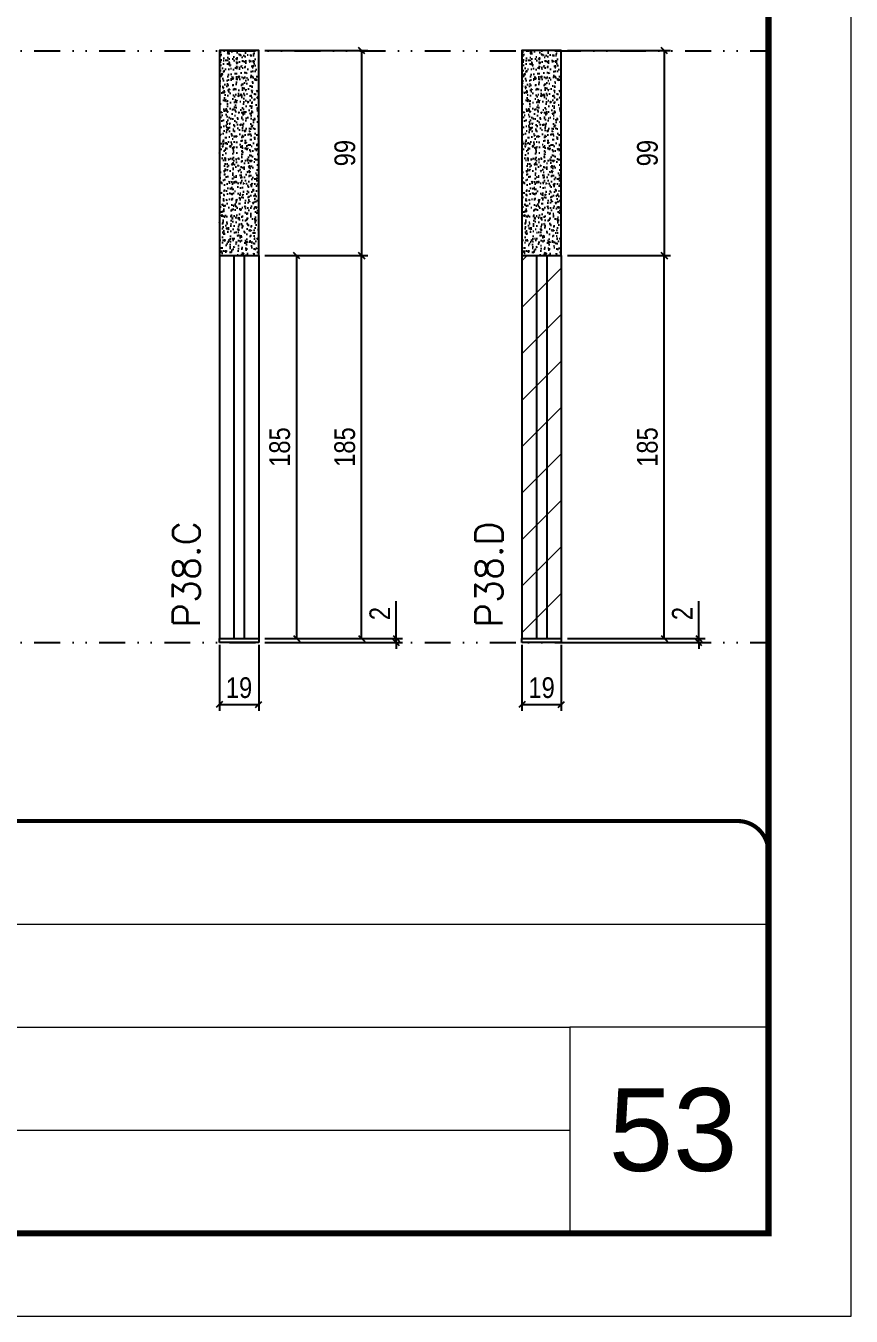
# Model space of a CAD drawing. Extents: x 808 to 7089, y -98 to 17032.
# Drawn here: x 1894 to 2293, y 1051 to 1674 of the extents above; entities that cross this region are included whole.
import ezdxf

# ---------------------------------------------------------------- set-up
doc = ezdxf.new("R2010")
doc.units = 0
for name, pattern in [('CONTINUO', [0]), ('DASHED', [0.75, 0.5, -0.25]), ('DIVIDE2', [0.625, 0.25, -0.125, 0, -0.125, 0, -0.125])]:
    doc.linetypes.add(name, pattern=pattern)
for name, color, linetype, lineweight in [('CARIMBO', 255, 'Continuous', 9), ('Folhas', 255, 'Continuous', 9), ('REAPROVEITAMENTO', 251, 'Continuous', 9), ('SARRAFO DE PRESSAO', 251, 'DASHED', 9), ('Texto Seção', 7, 'Continuous', 15)]:
    doc.layers.add(name, color=color, linetype=linetype, lineweight=lineweight)
for name, color, linetype in [('COTA', 241, 'Continuous'), ('Nível', 160, 'Continuous'), ('Painéis', 200, 'Continuous'), ('SARR_2.2x7', 40, 'Continuous')]:
    doc.layers.add(name, color=color, linetype=linetype)
doc.styles.add('ARIAL', font='arial.ttf')
doc.styles.add('COTA TECNICA', font='techl___.ttf', dxfattribs={"height": 10})
doc.styles.add('COTA TECNICA-50', font='techl___.ttf', dxfattribs={"height": 10})
doc.styles.add('REGUA-120', font='ROMANS.shx', dxfattribs={"height": 15})
doc.dimstyles.new('COTA PAINEL-50', dxfattribs={"dimtxt": 10, "dimasz": 3, "dimexe": 3, "dimexo": 3, "dimgap": 3, "dimtad": 1, "dimdec": 1, "dimzin": 12, "dimdsep": 46, "dimtxsty": 'COTA TECNICA-50', "dimblk1": 'OBLIQUE', "dimblk2": 'OBLIQUE', "dimsah": 1, "dimcen": 0.9, "dimclrd": 4, "dimclre": 4, "dimclrt": 240, "dimadec": 1, "dimazin": 3, "dimtfac": 1, "dimtdec": 1, "dimtmove": 0, "dimatfit": 3, "dimfxl": 1, "dimtolj": 1, "dimtzin": 12, "dimarcsym": 0})
doc.dimstyles.new('PAINEL', dxfattribs={"dimtxt": 10, "dimasz": 3, "dimexe": 3, "dimexo": 3, "dimgap": 3, "dimtad": 1, "dimdec": 1, "dimzin": 12, "dimdsep": 46, "dimtxsty": 'COTA TECNICA', "dimblk1": 'OBLIQUE', "dimblk2": 'OBLIQUE', "dimsah": 1, "dimcen": 0.9, "dimclrd": 4, "dimclre": 4, "dimclrt": 240, "dimadec": 1, "dimazin": 3, "dimtfac": 1, "dimtdec": 1, "dimtmove": 0, "dimatfit": 3, "dimfxl": 1, "dimtolj": 1, "dimtzin": 12, "dimarcsym": 0})

# ---------------------------------------------------------------- blocks, each defined once
blk = doc.blocks.new('9999999999')
at = {"color": 30, "linetype": 'CONTINUO'}
for p, q in [((98564.56, 34379.64), (99583.98, 34379.64)), ((98564.56, 34329.83), (99487.98, 34329.83)), ((99583.98, 34329.83), (99487.98, 34329.83)), ((99487.98, 34329.83), (99487.98, 34230.21)), ((98564.56, 34280.02), (99487.98, 34280.02))]:
    blk.add_line(p, q, dxfattribs=at)
at = {"color": 30, "linetype": 'CONTINUO', "const_width": 2}
blk.add_lwpolyline([(99583.98, 34230.21), (99583.98, 34414.45, 0.414214), (99568.98, 34429.45), (98228.98, 34429.45, 0.414214), (98213.98, 34414.45), (98213.98, 34245.21, 0.414214), (98228.98, 34230.21), (99583.98, 34230.21)], format="xyb", dxfattribs=at)
at = {"layer": 'Folhas'}
blk.add_lwpolyline([(98138.98, 34190.21), (99623.98, 34190.21), (99623.98, 35240.21), (98138.98, 35240.21)], close=True, dxfattribs=at)
at = {"layer": 'Folhas', "color": 30, "const_width": 3}
blk.add_lwpolyline([(98213.98, 34230.21), (99583.98, 34230.21), (99583.98, 35200.21), (98213.98, 35200.21)], close=True, dxfattribs=at)
blk = doc.blocks.new('_Oblique')
at = {"color": 0, "linetype": 'ByBlock', "lineweight": -2}
blk.add_line((-0.5, -0.5), (0.5, 0.5), dxfattribs=at)
blk = doc.blocks.new('*D17')
at = {"layer": 'COTA', "color": 4, "lineweight": -2, "transparency": 16777216}
for p, q in [((1987.89, 1375.41), (1987.89, 1343.52)), ((2006.89, 1375.41), (2006.89, 1343.52)), ((1987.89, 1346.52), (2006.89, 1346.52))]:
    blk.add_line(p, q, dxfattribs=at)
at = {"layer": 'Defpoints', "color": 0, "transparency": 16777216}
for p in [(1987.89, 1378.41), (2006.89, 1378.41), (2006.89, 1346.52)]:
    blk.add_point(p, dxfattribs=at)
at = {"layer": 'COTA', "color": 4, "lineweight": -2, "transparency": 16777216, "xscale": 3, "yscale": 3, "zscale": 3, "rotation": 180}
blk.add_blockref('_Oblique', (1987.89, 1346.52), dxfattribs=at)
at = {"layer": 'COTA', "color": 4, "lineweight": -2, "transparency": 16777216, "xscale": 3, "yscale": 3, "zscale": 3}
blk.add_blockref('_Oblique', (2006.89, 1346.52), dxfattribs=at)
at = {"layer": 'COTA', "color": 240, "transparency": 16777216, "insert": (1997.39, 1354.61), "char_height": 10, "attachment_point": 5, "style": 'COTA TECNICA'}
blk.add_mtext('\\A1;19', dxfattribs=at)
blk = doc.blocks.new('*D18')
at = {"layer": 'COTA', "color": 4, "lineweight": -2, "transparency": 16777216}
for p, q in [((2073.39, 1378.41), (2073.39, 1396.53)), ((2009.89, 1378.41), (2076.39, 1378.41)), ((2073.39, 1376.41), (2073.39, 1378.41)), ((2009.89, 1376.41), (2076.39, 1376.41)), ((2073.39, 1376.41), (2073.39, 1373.41))]:
    blk.add_line(p, q, dxfattribs=at)
at = {"layer": 'Defpoints', "color": 0, "transparency": 16777216}
for p in [(2006.89, 1378.41), (2073.39, 1378.41), (2006.89, 1376.41)]:
    blk.add_point(p, dxfattribs=at)
at = {"layer": 'COTA', "color": 4, "lineweight": -2, "transparency": 16777216, "xscale": 3, "yscale": 3, "zscale": 3}
for p, rotation in [((2073.39, 1378.41), 270), ((2073.39, 1376.41), 90)]:
    blk.add_blockref('_Oblique', p, dxfattribs=dict(at, rotation=rotation))
at = {"layer": 'COTA', "color": 240, "transparency": 16777216, "insert": (2065.39, 1390.47), "char_height": 10, "attachment_point": 5, "rotation": 90, "style": 'COTA TECNICA-50'}
blk.add_mtext('\\A1;2', dxfattribs=at)
blk = doc.blocks.new('*D1552')
at = {"layer": 'COTA', "color": 4, "linetype": 'ByBlock', "lineweight": -2, "transparency": 16777216}
for p, q in [((2009.89, 1662.44), (2059.64, 1662.44)), ((2056.64, 1662.44), (2056.64, 1563.41)), ((2009.89, 1563.41), (2059.64, 1563.41))]:
    blk.add_line(p, q, dxfattribs=at)
at = {"layer": 'Defpoints', "color": 0, "linetype": 'ByBlock', "transparency": 16777216}
for p in [(2006.89, 1662.44), (2006.89, 1563.41), (2056.64, 1563.41)]:
    blk.add_point(p, dxfattribs=at)
at = {"layer": 'COTA', "color": 4, "linetype": 'ByBlock', "lineweight": -2, "transparency": 16777216, "xscale": 3, "yscale": 3, "zscale": 3}
for p, rotation in [((2056.64, 1662.44), 90), ((2056.64, 1563.41), 270)]:
    blk.add_blockref('_Oblique', p, dxfattribs=dict(at, rotation=rotation))
at = {"layer": 'COTA', "color": 240, "linetype": 'ByBlock', "transparency": 16777216, "insert": (2048.56, 1612.93), "char_height": 10, "attachment_point": 5, "rotation": 90, "style": 'COTA TECNICA'}
blk.add_mtext('\\A1;99', dxfattribs=at)
blk = doc.blocks.new('*D1553')
at = {"layer": 'COTA', "color": 4, "lineweight": -2, "transparency": 16777216}
for p, q in [((2009.89, 1563.41), (2059.64, 1563.41)), ((2056.64, 1378.41), (2056.64, 1563.41)), ((2009.89, 1378.41), (2059.64, 1378.41))]:
    blk.add_line(p, q, dxfattribs=at)
at = {"layer": 'Defpoints', "color": 0, "transparency": 16777216}
for p in [(2006.89, 1563.41), (2056.64, 1563.41), (2006.89, 1378.41)]:
    blk.add_point(p, dxfattribs=at)
at = {"layer": 'COTA', "color": 4, "lineweight": -2, "transparency": 16777216, "xscale": 3, "yscale": 3, "zscale": 3}
for p, rotation in [((2056.64, 1563.41), 90), ((2056.64, 1378.41), 270)]:
    blk.add_blockref('_Oblique', p, dxfattribs=dict(at, rotation=rotation))
at = {"layer": 'COTA', "color": 240, "transparency": 16777216, "insert": (2048.51, 1470.91), "char_height": 10, "attachment_point": 5, "rotation": 90, "style": 'COTA TECNICA-50'}
blk.add_mtext('\\A1;185', dxfattribs=at)
blk = doc.blocks.new('*D20')
at = {"layer": 'COTA', "color": 4, "lineweight": -2, "transparency": 16777216}
for p, q in [((2009.89, 1563.41), (2028.2, 1563.41)), ((2025.2, 1563.41), (2025.2, 1378.41)), ((2009.89, 1378.41), (2028.2, 1378.41))]:
    blk.add_line(p, q, dxfattribs=at)
at = {"layer": 'Defpoints', "color": 0, "transparency": 16777216}
for p in [(2006.89, 1563.41), (2006.89, 1378.41), (2025.2, 1378.41)]:
    blk.add_point(p, dxfattribs=at)
at = {"layer": 'COTA', "color": 4, "lineweight": -2, "transparency": 16777216, "xscale": 3, "yscale": 3, "zscale": 3}
for p, rotation in [((2025.2, 1563.41), 90), ((2025.2, 1378.41), 270)]:
    blk.add_blockref('_Oblique', p, dxfattribs=dict(at, rotation=rotation))
at = {"layer": 'COTA', "color": 240, "transparency": 16777216, "insert": (2017.07, 1470.91), "char_height": 10, "attachment_point": 5, "rotation": 90, "style": 'COTA TECNICA'}
blk.add_mtext('\\A1;185', dxfattribs=at)
blk = doc.blocks.new('*D41')
at = {"layer": 'COTA', "color": 4, "lineweight": -2, "transparency": 16777216}
for p, q in [((2134.08, 1375.41), (2134.08, 1343.52)), ((2153.08, 1375.41), (2153.08, 1343.52)), ((2134.08, 1346.52), (2153.08, 1346.52))]:
    blk.add_line(p, q, dxfattribs=at)
at = {"layer": 'Defpoints', "color": 0, "transparency": 16777216}
for p in [(2134.08, 1378.41), (2153.08, 1378.41), (2153.08, 1346.52)]:
    blk.add_point(p, dxfattribs=at)
at = {"layer": 'COTA', "color": 4, "lineweight": -2, "transparency": 16777216, "xscale": 3, "yscale": 3, "zscale": 3, "rotation": 180}
blk.add_blockref('_Oblique', (2134.08, 1346.52), dxfattribs=at)
at = {"layer": 'COTA', "color": 4, "lineweight": -2, "transparency": 16777216, "xscale": 3, "yscale": 3, "zscale": 3}
blk.add_blockref('_Oblique', (2153.08, 1346.52), dxfattribs=at)
at = {"layer": 'COTA', "color": 240, "transparency": 16777216, "insert": (2143.58, 1354.61), "char_height": 10, "attachment_point": 5, "style": 'COTA TECNICA'}
blk.add_mtext('\\A1;19', dxfattribs=at)
blk = doc.blocks.new('*D42')
at = {"layer": 'COTA', "color": 4, "lineweight": -2, "transparency": 16777216}
for p, q in [((2219.58, 1378.41), (2219.58, 1396.53)), ((2156.08, 1378.41), (2222.58, 1378.41)), ((2219.58, 1376.41), (2219.58, 1378.41)), ((2156.08, 1376.41), (2222.58, 1376.41)), ((2219.58, 1376.41), (2219.58, 1373.41))]:
    blk.add_line(p, q, dxfattribs=at)
at = {"layer": 'Defpoints', "color": 0, "transparency": 16777216}
for p in [(2153.08, 1378.41), (2219.58, 1378.41), (2153.08, 1376.41)]:
    blk.add_point(p, dxfattribs=at)
at = {"layer": 'COTA', "color": 4, "lineweight": -2, "transparency": 16777216, "xscale": 3, "yscale": 3, "zscale": 3}
for p, rotation in [((2219.58, 1378.41), 270), ((2219.58, 1376.41), 90)]:
    blk.add_blockref('_Oblique', p, dxfattribs=dict(at, rotation=rotation))
at = {"layer": 'COTA', "color": 240, "transparency": 16777216, "insert": (2211.58, 1390.47), "char_height": 10, "attachment_point": 5, "rotation": 90, "style": 'COTA TECNICA-50'}
blk.add_mtext('\\A1;2', dxfattribs=at)
blk = doc.blocks.new('*D1558')
at = {"layer": 'COTA', "color": 4, "linetype": 'ByBlock', "lineweight": -2, "transparency": 16777216}
for p, q in [((2156.08, 1662.44), (2205.84, 1662.44)), ((2202.84, 1662.44), (2202.84, 1563.41)), ((2156.08, 1563.41), (2205.84, 1563.41))]:
    blk.add_line(p, q, dxfattribs=at)
at = {"layer": 'Defpoints', "color": 0, "linetype": 'ByBlock', "transparency": 16777216}
for p in [(2153.08, 1662.44), (2153.08, 1563.41), (2202.84, 1563.41)]:
    blk.add_point(p, dxfattribs=at)
at = {"layer": 'COTA', "color": 4, "linetype": 'ByBlock', "lineweight": -2, "transparency": 16777216, "xscale": 3, "yscale": 3, "zscale": 3}
for p, rotation in [((2202.84, 1662.44), 90), ((2202.84, 1563.41), 270)]:
    blk.add_blockref('_Oblique', p, dxfattribs=dict(at, rotation=rotation))
at = {"layer": 'COTA', "color": 240, "linetype": 'ByBlock', "transparency": 16777216, "insert": (2194.75, 1612.93), "char_height": 10, "attachment_point": 5, "rotation": 90, "style": 'COTA TECNICA'}
blk.add_mtext('\\A1;99', dxfattribs=at)
blk = doc.blocks.new('*D1559')
at = {"layer": 'COTA', "color": 4, "lineweight": -2, "transparency": 16777216}
for p, q in [((2156.08, 1563.41), (2205.84, 1563.41)), ((2202.84, 1378.41), (2202.84, 1563.41)), ((2156.08, 1378.41), (2205.84, 1378.41))]:
    blk.add_line(p, q, dxfattribs=at)
at = {"layer": 'Defpoints', "color": 0, "transparency": 16777216}
for p in [(2153.08, 1563.41), (2202.84, 1563.41), (2153.08, 1378.41)]:
    blk.add_point(p, dxfattribs=at)
at = {"layer": 'COTA', "color": 4, "lineweight": -2, "transparency": 16777216, "xscale": 3, "yscale": 3, "zscale": 3}
for p, rotation in [((2202.84, 1563.41), 90), ((2202.84, 1378.41), 270)]:
    blk.add_blockref('_Oblique', p, dxfattribs=dict(at, rotation=rotation))
at = {"layer": 'COTA', "color": 240, "transparency": 16777216, "insert": (2194.71, 1470.91), "char_height": 10, "attachment_point": 5, "rotation": 90, "style": 'COTA TECNICA-50'}
blk.add_mtext('\\A1;185', dxfattribs=at)

msp = doc.modelspace()

# ---------------------------------------------------------------- hatches: boundary and pattern name
at = {"layer": 'COTA', "linetype": 'ByBlock'}
h = msp.add_hatch(dxfattribs=at)
h.set_pattern_fill('AR-CONC', color=256, scale=0.03)
h.set_pattern_definition([(50, (-7101.2346, -2449.554), (5.46554, -0.4781726), [0.5715, -6.2865]), (355, (-7101.2346, -2449.554), (-1.0573026, 5.7317054), [0.4572, -5.0292175]), (100.451445, (-7100.779, -2449.5937), (4.4082374, 5.2535326), [0.4857003, -5.3427073]), (46.1842, (-7101.2346, -2448.03), (8.132371, -1.26127), [0.85725, -9.42975]), (96.63556, (-7100.557, -2448.135), (7.122124, 7.422784), [0.728551, -8.014068]), (351.18415, (-7101.235, -2448.03), (7.122124, 7.422784), [0.685799, -7.543792]), (21, (-7100.4726, -2448.411), (4.5484317, -3.067956), [0.5715, -6.2865]), (326, (-7100.4726, -2448.411), (1.854061, 5.525639), [0.4572, -5.0292]), (71.451445, (-7100.0936, -2448.6665), (6.4024926, 2.457683), [0.4857003, -5.342698]), (37.5, (-7101.2346, -2449.5539), (0.0926581, 2.53665117), [0, -4.96824, 0, -5.1054, 0, -5.04825]), (7.5, (-7101.2346, -2449.554), (2.0045899, 3.00541724), [0, -2.91084, 0, -4.85394, 0, -1.92405]), (327.5, (-7102.9339, -2449.5539), (4.06771786, -0.1718623), [0, -1.905, 0, -5.9436, 0, -7.8867]), (317.5, (-7103.696, -2449.554), (4.4438754, 0.7627947), [0, -2.4765, 0, -3.94716, 0, -5.6007])])
h.paths.add_polyline_path([(2006.89, 1662.44), (1987.89, 1662.44), (1987.89, 1563.41), (2006.89, 1563.41)])
h = msp.add_hatch(dxfattribs=at)
h.set_pattern_fill('AR-CONC', color=256, scale=0.03)
h.set_pattern_definition([(50, (-6955.038, -2449.554), (5.46554, -0.4781726), [0.5715, -6.2865]), (355, (-6955.038, -2449.554), (-1.0573026, 5.7317054), [0.4572, -5.0292175]), (100.451445, (-6954.5827, -2449.5937), (4.4082374, 5.2535326), [0.4857003, -5.3427073]), (46.1842, (-6955.038, -2448.03), (8.132371, -1.26127), [0.85725, -9.42975]), (96.63556, (-6954.3604, -2448.135), (7.122124, 7.422784), [0.728551, -8.014068]), (351.18415, (-6955.038, -2448.03), (7.122124, 7.422784), [0.685799, -7.543792]), (21, (-6954.276, -2448.411), (4.5484317, -3.067956), [0.5715, -6.2865]), (326, (-6954.276, -2448.411), (1.854061, 5.525639), [0.4572, -5.0292]), (71.451445, (-6953.897, -2448.6665), (6.4024926, 2.457683), [0.4857003, -5.342698]), (37.5, (-6955.0381, -2449.5539), (0.0926581, 2.53665117), [0, -4.96824, 0, -5.1054, 0, -5.04825]), (7.5, (-6955.0381, -2449.554), (2.0045899, 3.00541724), [0, -2.91084, 0, -4.85394, 0, -1.92405]), (327.5, (-6956.7374, -2449.5539), (4.06771786, -0.1718623), [0, -1.905, 0, -5.9436, 0, -7.8867]), (317.5, (-6957.4994, -2449.554), (4.4438754, 0.7627947), [0, -2.4765, 0, -3.94716, 0, -5.6007])])
h.paths.add_polyline_path([(2153.08, 1662.44), (2134.08, 1662.44), (2134.08, 1563.41), (2153.08, 1563.41)])
at = {"layer": 'REAPROVEITAMENTO', "linetype": 'ByBlock'}
h = msp.add_hatch(dxfattribs=at)
h.set_pattern_fill('ANSI31', color=256, scale=5, style=2)
h.set_pattern_definition([(45, (-1452.09, -7637.989), (-11.22532, 11.22532), [])])
h.paths.add_polyline_path([(2153.08, 1563.41), (2134.08, 1563.41), (2134.08, 1378.41), (2153.08, 1378.41)])

# ---------------------------------------------------------------- linework, layer by layer
at = {"layer": 'COTA', "linetype": 'ByBlock'}
for points in [[(1987.89, 1563.41), (2006.89, 1563.41), (2006.89, 1662.44), (1987.89, 1662.44)], [(2134.08, 1563.41), (2153.08, 1563.41), (2153.08, 1662.44), (2134.08, 1662.44)]]:
    msp.add_lwpolyline(points, close=True, dxfattribs=at)
at = {"layer": 'Nível', "color": 4, "linetype": 'DIVIDE2', "ltscale": 50}
for p, q in [((1332.33, 1662.41), (2253.17, 1662.41)), ((1332.33, 1376.41), (2253.17, 1376.41))]:
    msp.add_line(p, q, dxfattribs=at)
at = {"layer": 'Painéis'}
for p, q in [((1987.89, 1563.41), (1987.89, 1378.41)), ((1987.89, 1563.41), (2006.89, 1563.41)), ((2006.89, 1563.41), (2006.89, 1378.41)), ((2134.08, 1563.41), (2134.08, 1378.41)), ((2134.08, 1563.41), (2153.08, 1563.41)), ((2153.08, 1563.41), (2153.08, 1378.41)), ((1987.89, 1378.41), (2006.89, 1378.41)), ((1987.89, 1378.41), (2006.89, 1378.41)), ((1987.89, 1376.41), (1987.89, 1378.41)), ((2006.89, 1378.41), (2006.89, 1376.41)), ((2134.08, 1378.41), (2153.08, 1378.41)), ((2134.08, 1378.41), (2153.08, 1378.41)), ((2134.08, 1376.41), (2134.08, 1378.41)), ((2153.08, 1378.41), (2153.08, 1376.41)), ((2006.89, 1376.41), (1987.89, 1376.41)), ((2153.08, 1376.41), (2134.08, 1376.41))]:
    msp.add_line(p, q, dxfattribs=at)
at = {"layer": 'SARR_2.2x7'}
for p, q in [((1994.89, 1563.41), (1994.89, 1378.41)), ((1999.89, 1563.41), (1999.89, 1378.41)), ((2141.08, 1563.41), (2141.08, 1378.41)), ((2146.08, 1563.41), (2146.08, 1378.41))]:
    msp.add_line(p, q, dxfattribs=at)

# ---------------------------------------------------------------- block references
at = {"layer": 'SARRAFO DE PRESSAO', "color": 6, "linetype": 'ByBlock'}
msp.add_blockref('9999999999', (-97330.81, -33139.2), dxfattribs=at)

# ---------------------------------------------------------------- texts
at = {"layer": 'CARIMBO', "style": 'ARIAL'}
msp.add_text('53', height=40, dxfattribs=at).set_placement((2176.03, 1121.15))
at = {"layer": 'Texto Seção', "char_height": 13, "width": 285.3299, "attachment_point": 7, "rotation": 90, "style": 'REGUA-120'}
for s, insert in [('\\pxt4;P38.C', (1978.44, 1383.83)), ('\\pxt4;P38.D', (2124.63, 1383.83))]:
    msp.add_mtext(s, dxfattribs=dict(at, insert=insert))

# ---------------------------------------------------------------- dimensions: what is measured, and where the dimension line sits
at = {"layer": 'COTA', "linetype": 'ByBlock'}
for base, p1, p2, picture, middle in [((2056.64, 1563.41), (2006.89, 1662.44), (2006.89, 1563.41), '*D1552', (2048.56, 1612.93)), ((2202.84, 1563.41), (2153.08, 1662.44), (2153.08, 1563.41), '*D1558', (2194.75, 1612.93))]:
    dim = msp.add_linear_dim(base=base, p1=p1, p2=p2, angle=90, dimstyle='PAINEL', dxfattribs=at)
    dim.commit()
    dim.dimension.update_dxf_attribs({"geometry": picture, "text_midpoint": middle})
at = {"layer": 'COTA'}
for base, p1, p2, dimstyle, picture, middle in [((2056.64, 1563.41), (2006.89, 1378.41), (2006.89, 1563.41), 'COTA PAINEL-50', '*D1553', (2048.51, 1470.91)), ((2025.2, 1378.41), (2006.89, 1563.41), (2006.89, 1378.41), 'PAINEL', '*D20', (2017.07, 1470.91)), ((2202.84, 1563.41), (2153.08, 1378.41), (2153.08, 1563.41), 'COTA PAINEL-50', '*D1559', (2194.71, 1470.91))]:
    dim = msp.add_linear_dim(base=base, p1=p1, p2=p2, angle=90, dimstyle=dimstyle, dxfattribs=at)
    dim.commit()
    dim.dimension.update_dxf_attribs({"geometry": picture, "text_midpoint": middle})
for base, p1, p2, picture, middle in [((2073.39, 1378.41), (2006.89, 1376.41), (2006.89, 1378.41), '*D18', (2073.39, 1390.47)), ((2219.58, 1378.41), (2153.08, 1376.41), (2153.08, 1378.41), '*D42', (2219.58, 1390.47))]:
    dim = msp.add_linear_dim(base=base, p1=p1, p2=p2, angle=90, dimstyle='COTA PAINEL-50', dxfattribs=at)
    dim.commit()
    dim.dimension.update_dxf_attribs({"geometry": picture, "text_midpoint": middle, "dimtype": 160})
for base, p1, p2, picture, middle in [((2006.89, 1346.52), (1987.89, 1378.41), (2006.89, 1378.41), '*D17', (1997.39, 1354.61)), ((2153.08, 1346.52), (2134.08, 1378.41), (2153.08, 1378.41), '*D41', (2143.58, 1354.61))]:
    dim = msp.add_linear_dim(base=base, p1=p1, p2=p2, dimstyle='PAINEL', override={"dimarcsym": 2}, dxfattribs=at)
    dim.commit()
    dim.dimension.update_dxf_attribs({"geometry": picture, "text_midpoint": middle})

doc.saveas('drawing.dxf')
